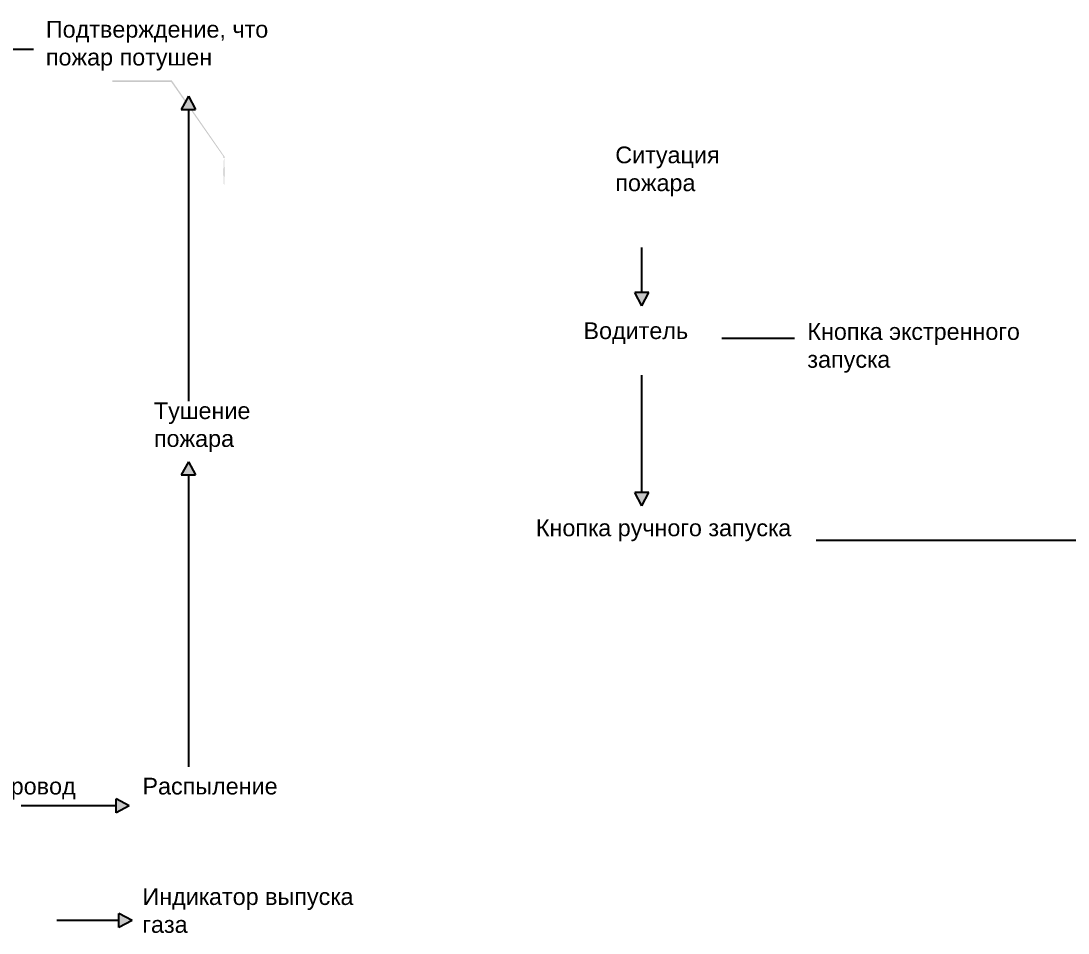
# Model space of a CAD drawing. Extents: x 48388 to 147340, y 33806 to 122092.
# Drawn here: x 70126 to 88924, y 34349 to 50721 of the extents above; entities that cross this region are included whole.
import ezdxf

# ---------------------------------------------------------------- set-up
doc = ezdxf.new("R2010")
doc.units = 0
doc.header["$LTSCALE"] = 1000
doc.header["$MEASUREMENT"] = 0
doc.linetypes.add('DASHED', pattern=[0.75, 0.5, -0.25])
doc.layers.get('0').update_dxf_attribs({"linetype": 'CONTINUOUS'})
doc.styles.get("Standard").update_dxf_attribs({"font": 'GBENOR', "bigfont": 'GBCBIG'})

msp = doc.modelspace()

# ---------------------------------------------------------------- hatches: boundary and pattern name
h = msp.add_hatch(color=256)
h.paths.add_polyline_path([(71740, 49655), (71740, 49627)], flags=0)
h.paths.add_polyline_path([(71740, 49655), (71740, 49627)], flags=16)
h.paths.add_polyline_path([(71740, 49655), (71740, 49627)])
h.paths.add_polyline_path([(71740, 49655), (71740, 49627)], flags=0)
h.paths.add_polyline_path([(71740, 49655), (71740, 49627)], flags=0)
edge = h.paths.add_edge_path()
edge.add_line((71768, 49655), (71768, 49627))
edge.add_line((71768, 49627), (72822, 49627))
edge.add_line((71768, 49655), (72834, 49655))
edge.add_line((72822, 49627), (73761, 48286))
edge.add_line((72834, 49655), (73782, 48284))
edge.add_line((73782, 48263), (73761, 48263))
edge.add_line((73782, 47749), (73782, 48284))
edge.add_line((73761, 47749), (73761, 48286))
at = {"linetype": 'DASHED'}
for points in [[(73259, 49133), (73132, 49371), (73005, 49133)], [(81145, 45844), (81272, 45606), (81398, 45844)], [(73259, 42571), (73132, 42809), (73005, 42571)], [(81144, 42254), (81271, 42016), (81398, 42254)], [(71834, 36505), (72072, 36631), (71834, 36758)], [(71886, 34448), (72124, 34574), (71886, 34701)]]:
    msp.add_hatch(color=256, dxfattribs=at).paths.add_polyline_path(points)

# ---------------------------------------------------------------- linework, layer by layer
for p, q in [((69233, 50217), (70349, 50217)), ((73132, 49133), (73132, 43895)), ((81272, 45844), (81272, 46652)), ((82710, 45024), (84016, 45024)), ((81271, 42254), (81271, 44360)), ((73132, 42571), (73132, 37333)), ((84405, 41398), (92102, 41398)), ((71834, 36631), (70133, 36631)), ((71886, 34574), (70770, 34574))]:
    msp.add_line(p, q)
for p, q in [((73132, 49371), (73005, 49133)), ((73132, 49371), (73259, 49133)), ((73005, 49133), (73259, 49133)), ((73005, 49133), (73259, 49133)), ((81398, 45844), (81145, 45844)), ((81272, 45606), (81145, 45844)), ((81272, 45606), (81398, 45844)), ((73132, 42809), (73005, 42571)), ((73132, 42809), (73259, 42571)), ((73005, 42571), (73259, 42571)), ((73005, 42571), (73259, 42571)), ((81271, 42016), (81144, 42254)), ((81398, 42254), (81144, 42254)), ((81271, 42016), (81398, 42254)), ((71834, 36505), (71834, 36758)), ((72072, 36631), (71834, 36758)), ((72072, 36631), (71834, 36505)), ((72124, 34574), (71886, 34701)), ((71886, 34448), (71886, 34701)), ((72124, 34574), (71886, 34448))]:
    msp.add_line(p, q, dxfattribs=at)

# ---------------------------------------------------------------- texts
at = {"attachment_point": 1}
for s, insert, char_height, width in [('{\\fArial|b0|i0|c204|p34;\\H0.6x;Подтверждение, что пожар потушен}', (70574, 50721), 500, 5201), ('{\\fArial|b0|i0|c204|p34;\\H0.6x;Ситуация пожара}', (80796, 48466), 500, 548.1), ('{\\fArial|b0|i0|c204|p34;\\H0.6x;Водитель}', (80225, 45311), 500, 2541.21), ('{\\fArial|b0|i0|c204|p34;\\H0.6x;Кнопка экстренного запуска}', (84244, 45296), 500, 4319.03), ('{\\fArial|b0|i0|c204|p34;\\H0.6x;Тушение пожара}', (72513, 43875), 500, 1945.49), ('{\\fArial|b0|i0|c204|p34;\\H0.6x;Кнопка ручного запуска}', (79371, 41772), 500, 4690.77), ('{\\fArial|b0|i0|c204|p34;\\H0.6x;Трубопровод}', (68544, 37136), 500, 1563.18), ('{\\fArial|b0|i0|c204|p34;\\H0.6x;Распыление}', (72308, 37136), 500, 1599.66), ('{\\fArial|b0|i0|c204|p34;Индикатор выпуска газа}', (72308, 35153), 300, 4031.84)]:
    msp.add_mtext(s, dxfattribs=dict(at, insert=insert, char_height=char_height, width=width))

doc.saveas('drawing.dxf')
